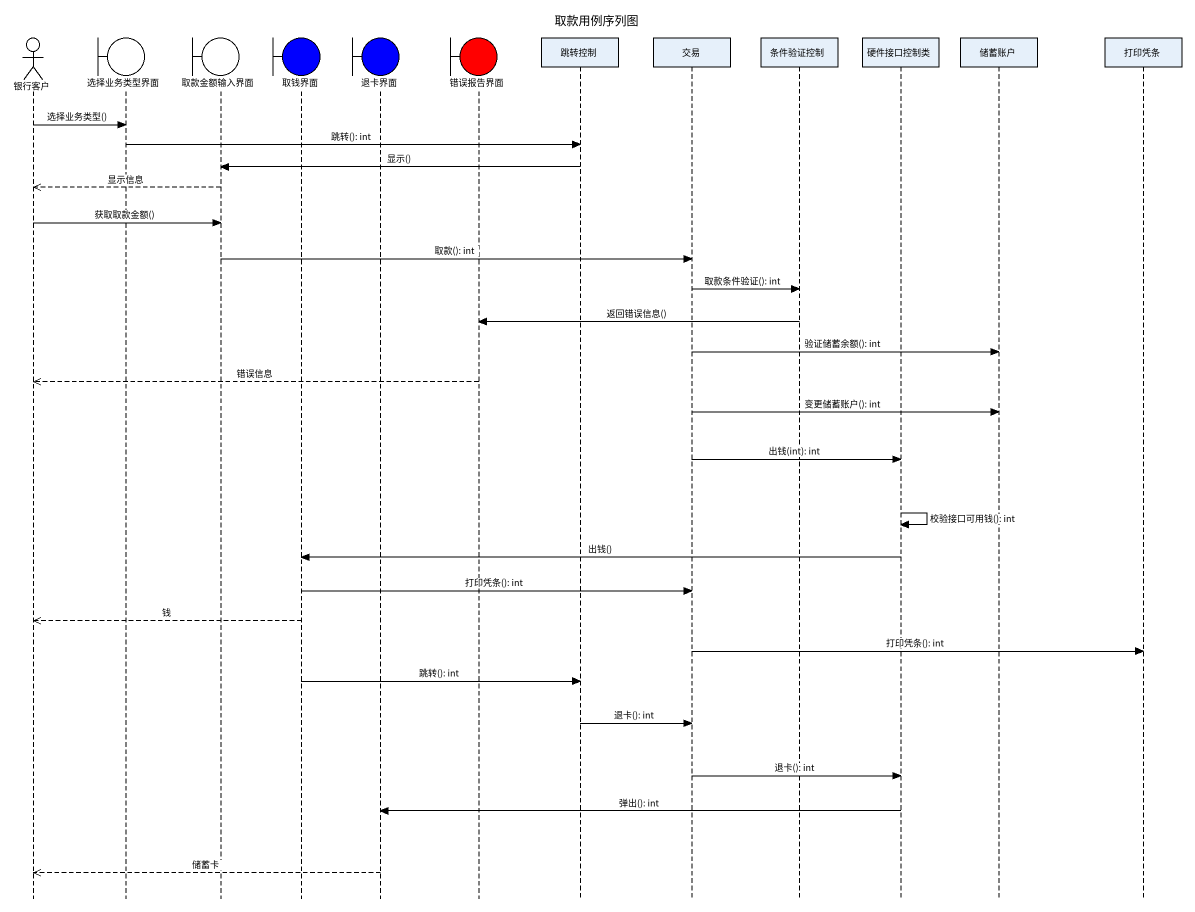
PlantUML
@startuml
title 取款用例序列图
hide footbox
actor 银行客户
boundary 选择业务类型界面
boundary 取款金额输入界面
boundary 取钱界面 #0000FF
boundary 退卡界面 #0000FF
boundary 错误报告界面 #FF0000
participant 跳转控制
participant 交易
participant 条件验证控制
participant 硬件接口控制类
participant 储蓄账户
participant 打印凭条

银行客户 -> 选择业务类型界面 : 选择业务类型()
选择业务类型界面 -> 跳转控制 : 跳转(): int
跳转控制 -> 取款金额输入界面 : 显示()
取款金额输入界面 -->> 银行客户 : 显示信息
银行客户 -> 取款金额输入界面 : 获取取款金额()
取款金额输入界面 -> 交易 : 取款(): int
交易 -> 条件验证控制 : 取款条件验证(): int
条件验证控制 -> 错误报告界面 : 返回错误信息()
交易 -> 储蓄账户 : 验证储蓄余额(): int
错误报告界面 -->> 银行客户 : 错误信息
交易 -> 储蓄账户 : 变更储蓄账户(): int
交易 -> 硬件接口控制类 : 出钱(int): int
硬件接口控制类 -> 硬件接口控制类 : 校验接口可用钱(): int
硬件接口控制类 -> 取钱界面 : 出钱()
取钱界面 -> 交易 : 打印凭条(): int
取钱界面 -->> 银行客户 : 钱
交易 -> 打印凭条 : 打印凭条(): int
取钱界面 -> 跳转控制 : 跳转(): int
跳转控制 -> 交易 : 退卡(): int
交易 -> 硬件接口控制类 : 退卡(): int
硬件接口控制类 -> 退卡界面 : 弹出(): int
退卡界面 -->> 银行客户 : 储蓄卡
@enduml
